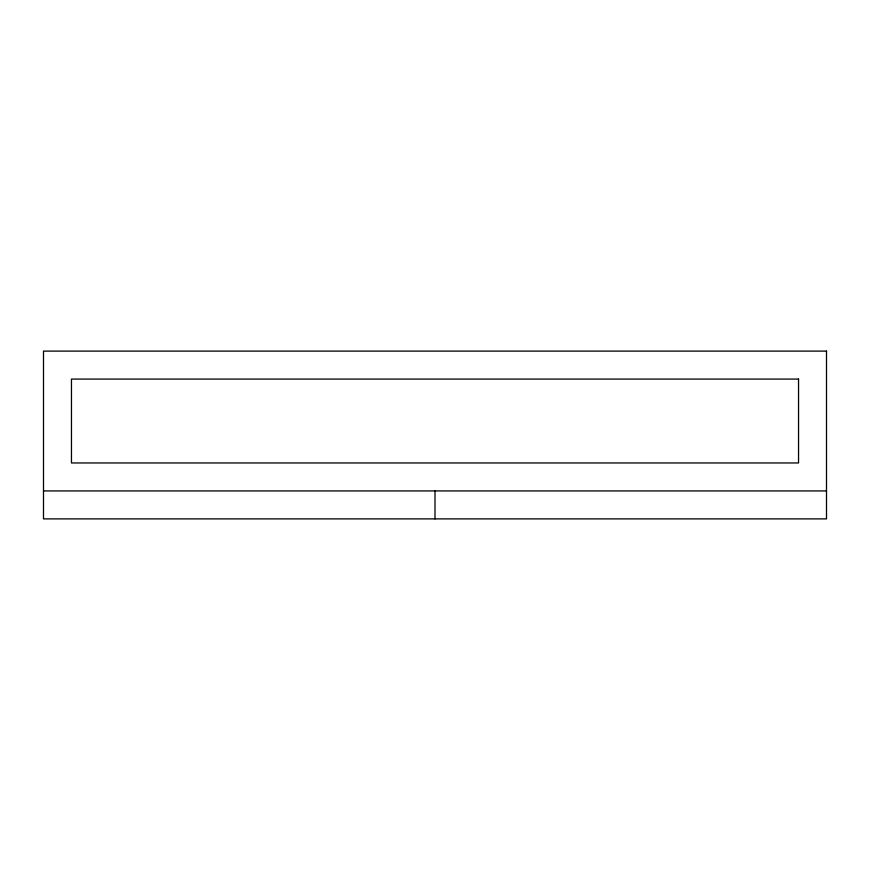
<?xml version="1.0" encoding="UTF-8"?>
<svg xmlns="http://www.w3.org/2000/svg" width="870" height="870" viewBox="0 0 870 870"><rect width="100%" height="100%" fill="white"/><g stroke="black" fill="none" stroke-linecap="round" stroke-linejoin="round"><path stroke-width="1.3" d="M43.5 490.93L826.5 490.93M435 490.93L435 518.89M826.5 351.11L43.5 351.11L43.5 518.89L826.5 518.89L826.5 351.11M798.54 379.07L71.46 379.07L71.46 462.96L798.54 462.96L798.54 379.07"/></g></svg>
